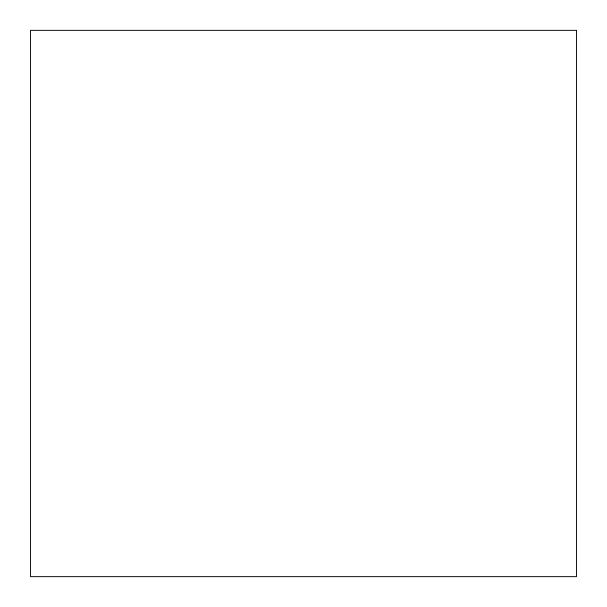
<?xml version="1.0" encoding="UTF-8"?>
<svg xmlns="http://www.w3.org/2000/svg" width="607" height="607" viewBox="0 0 607 607"><rect width="100%" height="100%" fill="white"/><g stroke="black" fill="none" stroke-linecap="round" stroke-linejoin="round"><path stroke-width="0.91" d="M576.498 30.35L30.502 30.35L30.502 576.65L576.498 576.65L576.498 30.35"/></g></svg>
